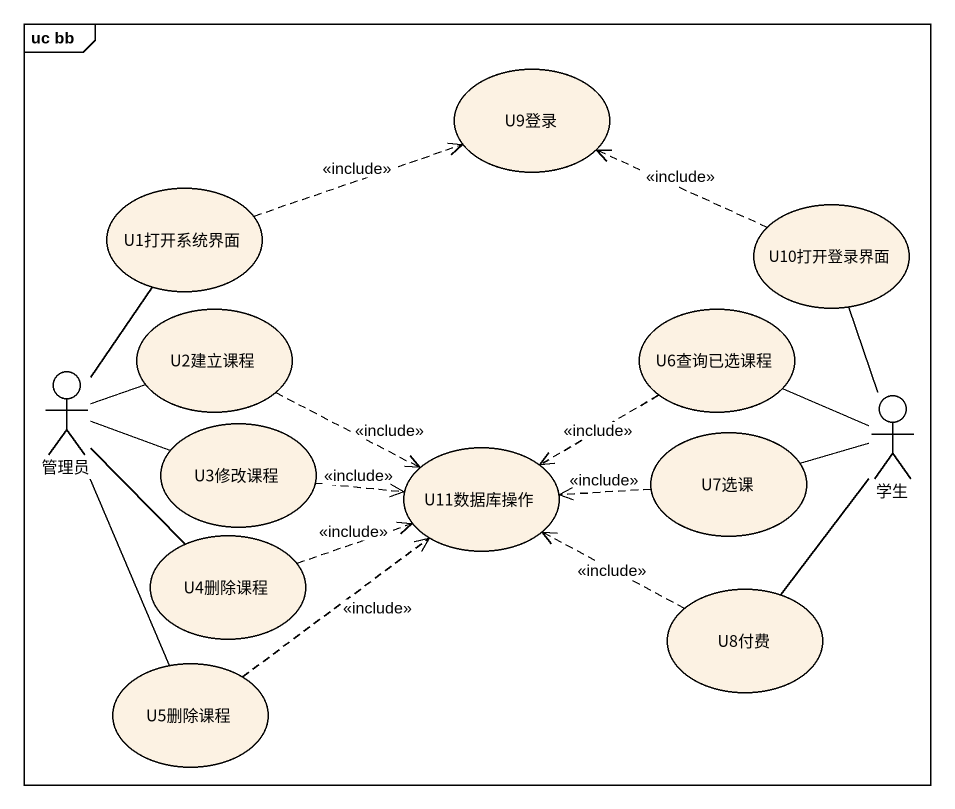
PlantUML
@startuml
mainframe uc bb
usecase U9登录
usecase U1打开系统界面
usecase U10打开登录界面
usecase U2建立课程
usecase U6查询已选课程
actor 管理员
usecase U3修改课程
usecase U7选课
actor 学生
usecase U11数据库操作
usecase U4删除课程
usecase U8付费
usecase U5删除课程
U1打开系统界面 .right.> U9登录 : <<include>>
U10打开登录界面 .left.> U9登录 : <<include>>
U2建立课程 .right.> U11数据库操作 : <<include>>
U6查询已选课程 .left.> U11数据库操作 : <<include>>
管理员 -up- U1打开系统界面
管理员 -right- U2建立课程
管理员 -right- U3修改课程
管理员 -- U4删除课程
管理员 -- U5删除课程
U3修改课程 .right.> U11数据库操作 : <<include>>
U7选课 .left.> U11数据库操作 : <<include>>
学生 -up- U10打开登录界面
学生 -left- U6查询已选课程
学生 -left- U7选课
学生 -- U8付费
U4删除课程 .right.> U11数据库操作 : <<include>>
U8付费 .left.> U11数据库操作 : <<include>>
U5删除课程 .up.> U11数据库操作 : <<include>>
@enduml
